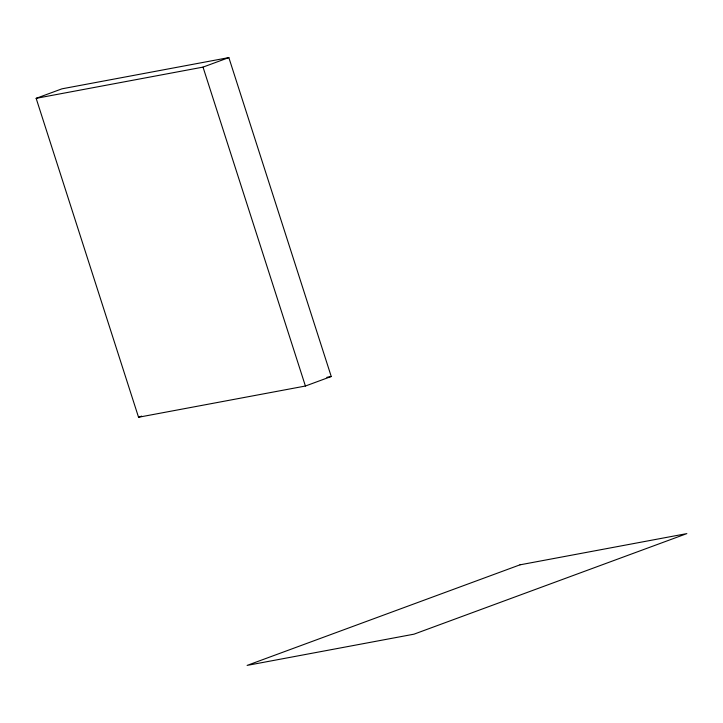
<?xml version="1.0" encoding="UTF-8"?>
<svg xmlns="http://www.w3.org/2000/svg" width="723" height="723" viewBox="0 0 723 723"><rect width="100%" height="100%" fill="white"/><g stroke="black" fill="none" stroke-linecap="round" stroke-linejoin="round"><path stroke-width="1.08" d="M36.15 98.337L61.979 88.821L228.848 57.596L331.242 376.502L305.413 386.028L138.545 417.252L36.15 98.337L203.018 67.112L228.848 57.596M138.545 417.252L141.645 416.105M326.823 377.334L331.242 376.502M203.018 67.112L305.413 386.028M519.982 564.835L247.103 665.404L413.972 634.179L686.85 533.61L519.982 564.835"/></g></svg>
